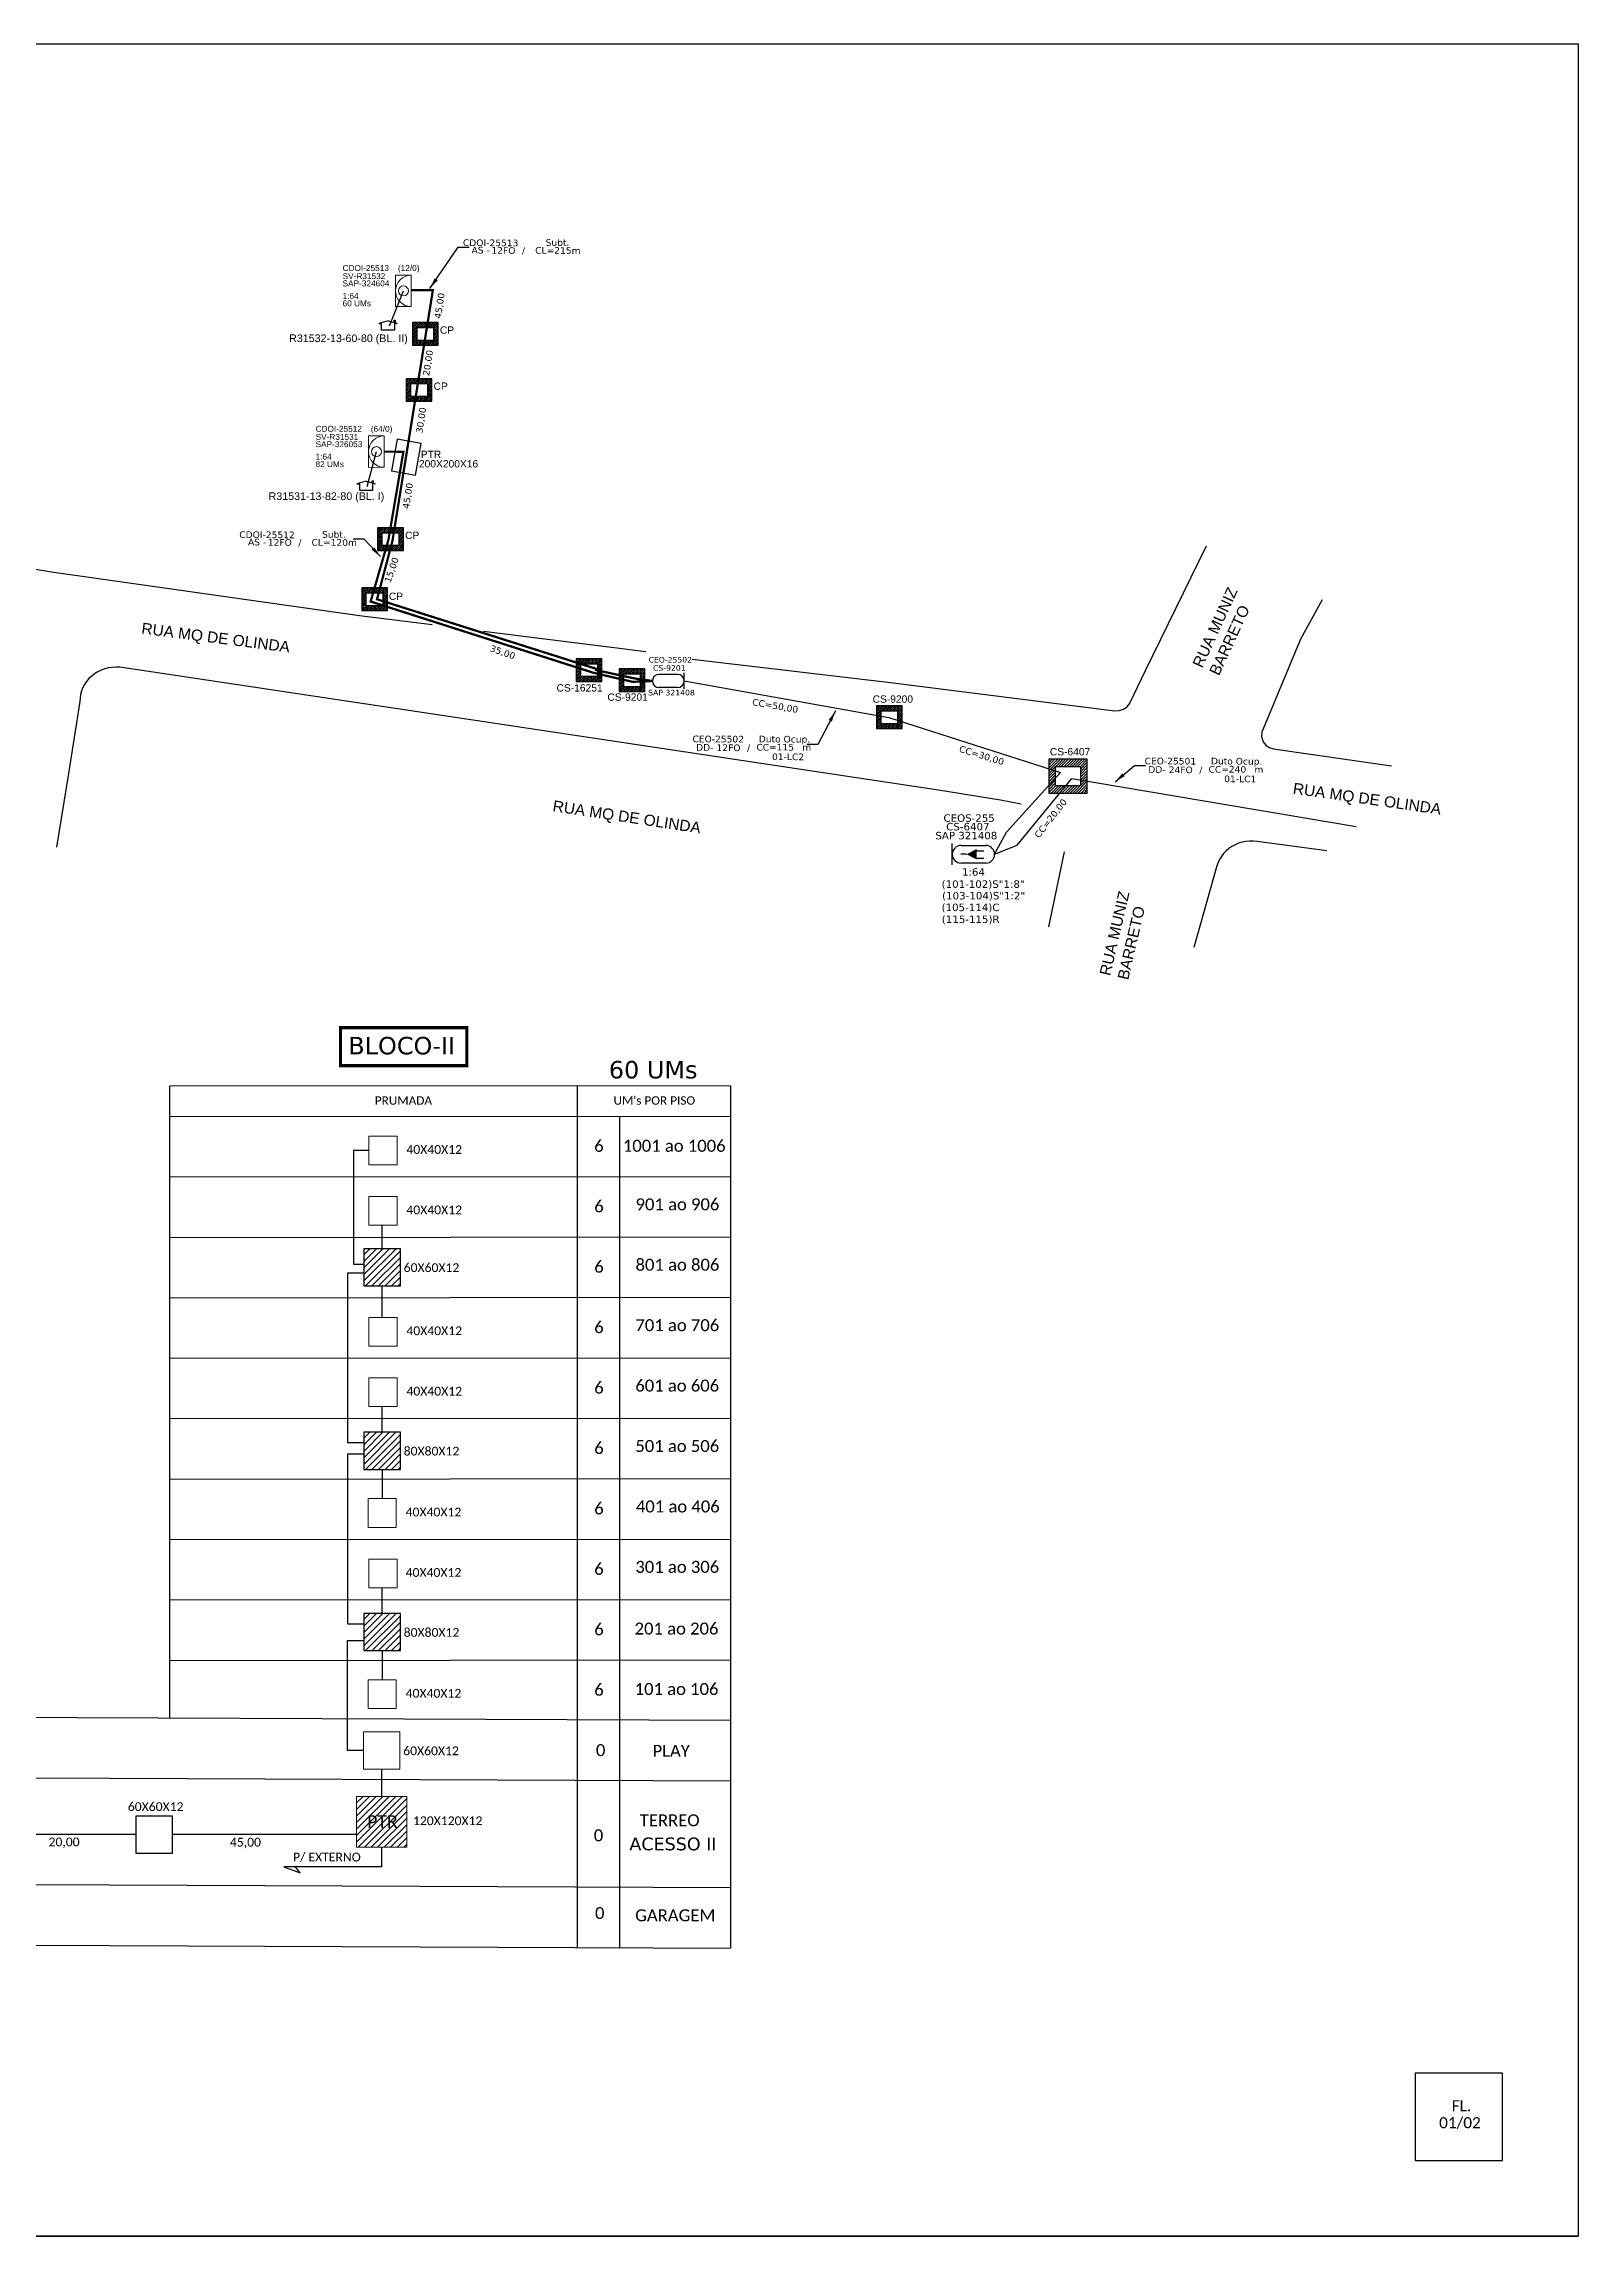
# Model space of a CAD drawing. Extents: x -4 to 1788, y 1 to 595.
# Drawn here: x 421 to 837, y 1 to 595 of the extents above; entities that cross this region are included whole.
import ezdxf
from ezdxf.enums import TextEntityAlignment as Align

# ---------------------------------------------------------------- set-up
doc = ezdxf.new("R2010")
doc.units = 0
for name, color, linetype in [('10.1-Caixas Subterrâneas', 5, 'Continuous'), ('20.4-CEOS', 1, 'Continuous'), ('20.5-CEO', 1, 'Continuous'), ('CAP a instalar', 1, 'Continuous'), ('celulas gpon', 7, 'Continuous'), ('label_cabos', 7, 'Continuous'), ('Legenda', 1, 'Continuous'), ('QUADRA', 7, 'Continuous'), ('surveys', 7, 'Continuous'), ('surveys legendas', 7, 'Continuous')]:
    doc.layers.add(name, color=color, linetype=linetype)
for name, color, linetype, lineweight in [("20.0-LEGENDA DOS CDO'S", 1, 'Continuous', 0), ('20.1-CDO_INTERIOR', 1, 'Continuous', 0), ('Segmento Logradouro Texto', 251, 'Continuous', 0)]:
    doc.layers.add(name, color=color, linetype=linetype, lineweight=lineweight)
doc.layers.add('DROP DE CLIENTE', color=140, linetype='Continuous', plot=False)
doc.layers.add('EXTRA', color=50, linetype='Continuous', plot=False)
doc.styles.add('ARIAL', font='arial.ttf')
doc.styles.add('DIGICADE', font='arial.ttf')
doc.styles.add('siredit', font='verdana.ttf')
doc.styles.add('WMF-Calibri0', font='calibri.ttf')
doc.linetypes.add('FENCELINE1', pattern='A,0.25,-0.1,[133,ltypeshp.shx,S=0.1,R=0,X=-0.1,Y=0],-0.1,1', length=1.45)
doc.dimstyles.new('CC', dxfattribs={"dimtxt": 0.8, "dimasz": 2, "dimexe": 0.18, "dimexo": 0.0625, "dimgap": 0.09, "dimtad": 0, "dimdec": 0, "dimrnd": 1, "dimzin": 0, "dimdsep": 46, "dimtxsty": 'siredit', "dimblk": 'NONE', "dimcen": 0, "dimse1": 1, "dimse2": 1, "dimsd1": 1, "dimsd2": 1, "dimclrt": 7, "dimadec": 0, "dimazin": 0, "dimtfac": 1, "dimtdec": 0, "dimtofl": 0, "dimtmove": 0, "dimatfit": 3, "dimfxl": 0, "dimtolj": 1, "dimtzin": 0, "dimarcsym": 0})

# ---------------------------------------------------------------- blocks, each defined once
blk = doc.blocks.new('SURVEY_SURVEY')
for p, q in [((0, 0.0000127), (-0.0000126, 0.000009)), ((-0.0000126, 0.000009), (-0.0000086, 0.000009)), ((-0.0000086, 0), (-0.0000086, 0.000009)), ((0.0000086, 0), (-0.0000086, 0)), ((0, 0.0000127), (0.0000126, 0.000009)), ((0.0000084, 0.0000132), (0.0000098, 0.0000132)), ((0.0000084, 0.0000103), (0.0000084, 0.0000132)), ((0.0000126, 0.000009), (0.0000086, 0.000009)), ((0.0000086, 0.000009), (0.0000086, 0)), ((0.0000098, 0.0000132), (0.0000098, 0.0000099))]:
    blk.add_line(p, q)
blk = doc.blocks.new('*U114')
at = {"layer": '20.4-CEOS', "color": 7, "style": 'siredit'}
for tag, p in [('FIBRAS_SPLITTER', (0, 0)), ('FIBRAS_TOP_C', (0, -4.13)), ('RESERVA_FINAIS', (0, -5.46))]:
    blk.add_attdef(tag, p, '', height=1.01, dxfattribs=at)
for tag, p, flags in [('ID_ATIVIDADE', (0, -6.77), 3), ('QTDE', (0, -9.4), 1), ('FATOR', (0, -8.09), 1), ('FID', (0, -10.71), 1)]:
    blk.add_attdef(tag, p, '', height=1.01, dxfattribs=dict(at, flags=flags))
blk = doc.blocks.new('*U115')
at = {"layer": '20.4-CEOS', "color": 7, "style": 'siredit'}
blk.add_attdef('FIBRAS_SPLITTER', (0, 0), '', height=1.01, dxfattribs=at)
for tag, p, flags in [('ID_ATIVIDADE', (0, -1.48), 3), ('FATOR', (0, -2.79), 1), ('QTDE', (0, -4.11), 1), ('FID', (0, -5.42), 1)]:
    blk.add_attdef(tag, p, '', height=1.01, dxfattribs=dict(at, flags=flags))
blk = doc.blocks.new('LEGENDA DOS CABOS')
at = {"layer": 'EXTRA', "color": 0, "style": 'siredit'}
for tag, p in [('ID', (4.6, 0.97)), ('XX', (9.03, 0.97))]:
    blk.add_attdef(tag, text='', height=0.48, rotation=359.69, dxfattribs=at).set_placement(p, align=Align.MIDDLE_CENTER)
at = {"layer": 'Legenda', "color": 0, "style": 'siredit'}
for tag, p in [('TIPO_CABO', (1.31, 0)), ('CABO', (4.69, -0.05)), ('/', (6.81, -0.05)), ('METROS', (10.03, -0.05))]:
    blk.add_attdef(tag, text='', height=0.8, rotation=359.69, dxfattribs=at).set_placement(p, align=Align.MIDDLE_CENTER)
blk = doc.blocks.new('_None')
blk = doc.blocks.new('Inst CB DT OCUP CFOA-SM-DD-G-24')
at = {"layer": 'label_cabos', "color": 0, "style": 'siredit'}
for tag, flags, p in [('ID_ATIVIDADE', 3, (1.31, 2.67)), ('FATOR', 1, (11.56, 2.55))]:
    blk.add_attdef(tag, text='', height=1, rotation=359.69, dxfattribs=dict(at, flags=flags)).set_placement(p, align=Align.MIDDLE_CENTER)
for tag, p in [('TIPO_CABO', (1.11, 0)), ('DESTINO_CABO', (3.13, 1.26)), ('CABO', (4.69, -0.05)), ('/', (7.71, -0.05)), ('LANCE', (10.41, 0.02)), ('TIPO_CABO', (13.11, 1.24)), ('UND', (16.46, 0)), ('FID', (13.65, -1.41))]:
    blk.add_attdef(tag, text='', height=1, rotation=359.69, dxfattribs=at).set_placement(p, align=Align.MIDDLE_CENTER)
blk.add_attdef('QTDE', (11.93, -0.45), '', height=1, rotation=359.69, dxfattribs=at)
blk = doc.blocks.new('Inst CB DT OCUP CFOA-SM-DD-S-12')
at = {"layer": 'label_cabos', "color": 0, "style": 'siredit'}
for tag, flags, p in [('ID_ATIVIDADE', 3, (1.31, 2.67)), ('FATOR', 1, (11.56, 2.55))]:
    blk.add_attdef(tag, text='', height=1, rotation=359.69, dxfattribs=dict(at, flags=flags)).set_placement(p, align=Align.MIDDLE_CENTER)
for tag, p in [('TIPO_CABO', (1.11, 0)), ('DESTINO_CABO', (3.13, 1.26)), ('CABO', (4.69, -0.05)), ('/', (7.71, -0.05)), ('LANCE', (10.41, 0.02)), ('TIPO_CABO', (13.11, 1.24)), ('UND', (16.46, 0)), ('FID', (13.65, -1.41))]:
    blk.add_attdef(tag, text='', height=1, rotation=359.69, dxfattribs=at).set_placement(p, align=Align.MIDDLE_CENTER)
blk.add_attdef('QTDE', (11.93, -0.45), '', height=1, rotation=359.69, dxfattribs=at)
blk = doc.blocks.new('*X98')
at = {"color": 0, "linetype": 'Continuous'}
for p, q in [((-1.25, 0.34099), (-0.49099, 1.1)), ((-1.25, 0.517767), (-0.667767, 1.1)), ((-1.25, 0.694544), (-0.844544, 1.1)), ((-1.25, 0.87132), (-1.02132, 1.1)), ((-1.25, 1.048097), (-1.198097, 1.1)), ((-1.25, 0.164214), (-0.8035, 0.610714)), ((-1.25, -0.012563), (-0.8035, 0.433937)), ((-1.25, -0.18934), (-0.8035, 0.25716)), ((-1.25, -0.366117), (-0.8035, 0.080383)), ((-0.789214, 0.625), (-0.314214, 1.1)), ((-0.612437, 0.625), (-0.137437, 1.1)), ((-0.43566, 0.625), (0.03934, 1.1)), ((-0.258883, 0.625), (0.216117, 1.1)), ((-0.082107, 0.625), (0.392893, 1.1)), ((0.09467, 0.625), (0.56967, 1.1)), ((0.271447, 0.625), (0.746447, 1.1)), ((0.448223, 0.625), (0.923223, 1.1)), ((0.625, 0.625), (1.1, 1.1)), ((0.801777, 0.625), (1.25, 1.073223)), ((0.8035, 0.449947), (1.25, 0.896447)), ((0.8035, 0.27317), (1.25, 0.71967)), ((0.8035, 0.096393), (1.25, 0.542893)), ((0.8035, -0.080383), (1.25, 0.366117)), ((0.8035, -0.25716), (1.25, 0.18934)), ((0.8035, -0.433937), (1.25, 0.012563)), ((-1.25, -0.542893), (-0.8035, -0.096393)), ((-1.25, -0.71967), (-0.8035, -0.27317)), ((-1.25, -0.896447), (-0.8035, -0.449947)), ((-1.25, -1.073223), (-0.801777, -0.625)), ((-1.1, -1.1), (-0.625, -0.625)), ((-0.923223, -1.1), (-0.448223, -0.625)), ((-0.746447, -1.1), (-0.271447, -0.625)), ((-0.56967, -1.1), (-0.09467, -0.625)), ((-0.392893, -1.1), (0.082107, -0.625)), ((-0.216117, -1.1), (0.258883, -0.625)), ((-0.03934, -1.1), (0.43566, -0.625)), ((0.137437, -1.1), (0.612437, -0.625)), ((0.314214, -1.1), (0.789214, -0.625)), ((0.49099, -1.1), (1.25, -0.34099)), ((0.667767, -1.1), (1.25, -0.517767)), ((0.8035, -0.610714), (1.25, -0.164214)), ((0.844544, -1.1), (1.25, -0.694544)), ((1.02132, -1.1), (1.25, -0.87132)), ((1.198097, -1.1), (1.25, -1.048097))]:
    blk.add_line(p, q, dxfattribs=at)

msp = doc.modelspace()

# ---------------------------------------------------------------- hatches: boundary and pattern name
h = msp.add_hatch()
h.set_pattern_fill('ANSI31', color=1, scale=10, style=0)
h.set_pattern_definition([(45, (-107.2515, -128.9466), (-0.8838835, 0.8838835), [])])
h.paths.add_polyline_path([(508.03, 258.73), (517.94, 258.73), (517.94, 268.78), (508.03, 268.78)])
h.paths.add_polyline_path([(516.45, 259.37), (516.45, 264.52)], flags=16)
h = msp.add_hatch()
h.set_pattern_fill('ANSI31', color=1, scale=10, style=0)
h.set_pattern_definition([(45, (-107.2489, -178.6572), (-0.8838835, 0.8838835), [])])
h.paths.add_polyline_path([(508.04, 209.02), (517.94, 209.02), (517.94, 219.06), (508.04, 219.06)])
h.paths.add_polyline_path([(516.46, 209.66), (516.46, 214.81)], flags=16)
h = msp.add_hatch()
h.set_pattern_fill('ANSI31', color=1, scale=10, style=0)
h.set_pattern_definition([(45, (-107.2489, -227.7729), (-0.8838835, 0.8838835), [])])
h.paths.add_polyline_path([(508.04, 159.91), (517.94, 159.91), (517.94, 169.95), (508.04, 169.95)])
h.paths.add_polyline_path([(516.46, 160.54), (516.46, 165.69)], flags=16)
h = msp.add_hatch()
h.set_pattern_fill('ANSI31', color=1, scale=10, style=0)
h.set_pattern_definition([(45, (-105.5514, -277.3306), (-0.8838835, 0.8838835), [])])
h.paths.add_polyline_path([(506.07, 106.63), (519.64, 106.63), (519.64, 120.39), (506.07, 120.39)])
h.paths.add_polyline_path([(508.07, 110.99), (518.15, 110.99), (518.15, 116.14), (508.07, 116.14)], flags=24)

# ---------------------------------------------------------------- linework, layer by layer
msp.add_line((-3.83, 1.26), (837.17, 1.26))
at = {"color": 7}
for points in [[(-3.83, 595.26), (837.17, 595.26), (837.17, 1.26), (-3.83, 1.26)], [(456.14, 115.09), (446.23, 115.09), (446.23, 105.05), (456.14, 105.05)]]:
    msp.add_lwpolyline(points, close=True, dxfattribs=at)
at = {"color": 5}
msp.add_lwpolyline([(515.49, 479.61), (522.06, 478.43), (523.6, 486.98), (517.03, 488.16)], close=True, dxfattribs=at)
at = {"color": 0}
for points in [[(607.42, 312.97), (455.42, 312.84)], [(455.42, 304.62), (607.42, 304.74)]]:
    msp.add_lwpolyline(points, dxfattribs=at)
for points in [[(455.43, 141.72), (455.42, 312.84)], [(565.83, 312.97), (565.84, 79.5)], [(607.42, 312.97), (607.43, 79.33)], [(577.41, 79.45), (577.4, 304.74)], [(455.42, 288.25), (607.42, 288.37)], [(455.43, 271.88), (607.43, 272)], [(455.43, 255.5), (607.43, 255.63)], [(455.43, 239.13), (607.43, 239.26)], [(455.43, 222.76), (607.43, 222.89)], [(455.43, 206.39), (607.43, 206.51)], [(455.43, 190.02), (607.43, 190.14)], [(455.43, 173.64), (607.43, 173.77)], [(455.43, 157.27), (607.43, 157.4)], [(186.55, 142.82), (607.43, 141.03)], [(186.55, 126.45), (607.43, 124.65)], [(186.55, 97.5), (607.43, 95.7)], [(186.55, 81.13), (607.43, 79.33)]]:
    msp.add_lwpolyline(points)
at = {"lineweight": 0}
for points in [[(517.02, 299.31), (509.36, 299.31), (509.36, 291.54), (517.02, 291.54)], [(517.02, 282.93), (509.36, 282.93), (509.36, 275.17), (517.02, 275.17)], [(517.02, 250.19), (509.36, 250.19), (509.36, 242.42), (517.02, 242.42)], [(517.02, 233.82), (509.36, 233.82), (509.36, 226.05), (517.02, 226.05)], [(516.82, 201.08), (509.16, 201.08), (509.16, 193.31), (516.82, 193.31)], [(517.02, 184.7), (509.36, 184.7), (509.36, 176.93), (517.02, 176.93)], [(516.82, 151.96), (509.16, 151.96), (509.16, 144.19), (516.82, 144.19)], [(517.81, 137.86), (507.9, 137.86), (507.9, 127.82), (517.81, 127.82)]]:
    msp.add_lwpolyline(points, close=True, dxfattribs=at)
at = {"color": 3}
for points in [[(509.36, 295.42), (505.25, 295.42), (505.25, 264.61), (508.03, 264.61)], [(512.99, 268.78), (512.99, 275.17)], [(508.03, 262.21), (503.64, 262.21), (503.64, 216.31), (508.04, 216.31)], [(512.99, 250.19), (512.99, 258.73)], [(512.99, 219.06), (512.99, 226.05)], [(508.04, 213.1), (503.64, 213.1), (503.64, 167.19), (508.04, 167.19)], [(512.98, 209.02), (512.99, 201.08)], [(512.99, 169.95), (512.99, 176.93)], [(507.9, 132.84), (503.64, 132.84), (503.64, 162.66), (508.04, 162.66)], [(512.98, 159.91), (512.99, 151.96)], [(512.85, 127.82), (512.85, 120.39)], [(446.23, 110.07), (407.87, 110.07)], [(506.07, 110.07), (456.14, 110.07)]]:
    msp.add_lwpolyline(points, dxfattribs=at)
at = {"color": 1}
for points in [[(517.94, 268.78), (508.03, 268.78), (508.03, 258.73), (517.94, 258.73)], [(517.94, 219.06), (508.04, 219.06), (508.04, 209.02), (517.94, 209.02)], [(517.94, 169.95), (508.04, 169.95), (508.04, 159.91), (517.94, 159.91)]]:
    msp.add_lwpolyline(points, close=True, dxfattribs=at)
at = {"color": 1, "lineweight": 0}
msp.add_lwpolyline([(506.07, 120.39), (519.64, 120.39), (519.64, 106.63), (506.07, 106.63)], close=True, dxfattribs=at)
at = {"color": 1}
for points in [[(512.85, 106.63), (512.85, 101.3), (486.32, 101.3)], [(486.32, 101.3), (490.73, 99.7)], [(490.73, 99.7), (489.32, 101.53)]]:
    msp.add_lwpolyline(points, dxfattribs=at)
at = {"color": 0}
msp.add_lwpolyline([(816.67, 45.46), (792.97, 45.46), (792.97, 21.75), (816.67, 21.75)], close=True, dxfattribs=at)
at = {"layer": '10.1-Caixas Subterrâneas', "color": 30}
for p, q in [((521.22, 519.73), (521.22, 513.6)), ((528.19, 519.73), (521.22, 519.73)), ((522.47, 514.92), (522.47, 518.41)), ((522.47, 518.41), (526.94, 518.41)), ((526.94, 518.41), (526.94, 514.92)), ((528.19, 513.6), (528.19, 519.73)), ((521.22, 513.6), (528.19, 513.6)), ((526.94, 514.92), (522.47, 514.92)), ((519.53, 504.53), (519.53, 498.4)), ((526.49, 504.53), (519.53, 504.53)), ((520.77, 499.73), (520.77, 503.21)), ((520.77, 503.21), (525.25, 503.21)), ((525.25, 499.73), (520.77, 499.73)), ((525.25, 503.21), (525.25, 499.73)), ((526.49, 498.4), (526.49, 504.53)), ((519.53, 498.4), (526.49, 498.4)), ((511.77, 464.11), (511.77, 457.98)), ((518.74, 464.11), (511.77, 464.11)), ((518.74, 457.98), (518.74, 464.11)), ((511.77, 457.98), (518.74, 457.98)), ((513.02, 459.3), (513.02, 462.79)), ((513.02, 462.79), (517.5, 462.79)), ((517.5, 459.3), (513.02, 459.3)), ((517.5, 462.79), (517.5, 459.3)), ((507.45, 447.83), (507.45, 441.7)), ((514.42, 447.83), (507.45, 447.83)), ((508.7, 443.03), (508.7, 446.51)), ((508.7, 446.51), (513.17, 446.51)), ((513.17, 446.51), (513.17, 443.03)), ((514.42, 441.7), (514.42, 447.83)), ((507.45, 441.7), (514.42, 441.7)), ((513.17, 443.03), (508.7, 443.03)), ((565.6, 428.63), (565.6, 422.5)), ((572.57, 428.63), (565.6, 428.63)), ((572.57, 422.5), (572.57, 428.63)), ((565.6, 422.5), (572.57, 422.5)), ((566.84, 423.82), (566.84, 427.3)), ((566.84, 427.3), (571.32, 427.3)), ((571.32, 423.82), (566.84, 423.82)), ((571.32, 427.3), (571.32, 423.82)), ((577.21, 425.89), (577.21, 419.76)), ((584.18, 425.89), (577.21, 425.89)), ((578.46, 421.08), (578.46, 424.56)), ((578.46, 424.56), (582.94, 424.56)), ((582.94, 424.56), (582.94, 421.08)), ((584.18, 419.76), (584.18, 425.89)), ((577.21, 419.76), (584.18, 419.76)), ((582.94, 421.08), (578.46, 421.08)), ((646.97, 415.86), (646.97, 409.73)), ((653.93, 415.86), (646.97, 415.86)), ((653.93, 409.73), (653.93, 415.86)), ((648.21, 411.06), (648.21, 414.54)), ((648.21, 414.54), (652.69, 414.54)), ((652.69, 411.06), (648.21, 411.06)), ((652.69, 414.54), (652.69, 411.06)), ((646.97, 409.73), (653.93, 409.73)), ((693.66, 401.47), (693.66, 392.26)), ((704.12, 401.47), (693.66, 401.47)), ((695.53, 394.25), (695.53, 399.48)), ((695.53, 399.48), (702.25, 399.48)), ((702.25, 399.48), (702.25, 394.25)), ((704.12, 392.26), (704.12, 401.47)), ((693.66, 392.26), (704.12, 392.26)), ((702.25, 394.25), (695.53, 394.25))]:
    msp.add_line(p, q, dxfattribs=at)
at = {"layer": '20.1-CDO_INTERIOR', "color": 1, "lineweight": 18}
for points in [[(516.63, 524.07), (516.63, 532.57), (520.88, 532.57), (520.88, 524.07)], [(509.31, 480.51), (509.3, 489.01), (513.55, 489.02), (513.56, 480.52)]]:
    msp.add_lwpolyline(points, close=True, dxfattribs=at)
for centre in [(518.75, 528.32), (511.43, 484.77)]:
    msp.add_circle(centre, 1.36, dxfattribs=at)
for centre in [(520.88, 528.32), (513.56, 484.77)]:
    msp.add_arc(centre, 4.25, 90.02759, 270.02759, dxfattribs=at)
at = {"layer": '20.4-CEOS', "color": 7}
for p, q in [((669.91, 378.06), (676.6, 378.06)), ((676.6, 373.29), (669.91, 373.29))]:
    msp.add_line(p, q, dxfattribs=at)
for points in [[(667.53, 372.8), (667.53, 378.55)], [(671.41, 375.68), (669.8, 375.68)], [(674.05, 376.62), (676.08, 376.62)], [(674.05, 374.64), (676.08, 374.64)]]:
    msp.add_lwpolyline(points, dxfattribs=at)
msp.add_lwpolyline([(671.41, 375.68, 0, 2.94, 0), (674.17, 375.68, 2.94, 2.94, 0)], format="xyseb", dxfattribs=at)
for centre, start, end in [((669.91, 375.68), 90, 270), ((676.6, 375.68), 270, 90)]:
    msp.add_arc(centre, 2.38, start, end, dxfattribs=at)
at = {"layer": '20.5-CEO', "color": 5}
for p, q in [((588.03, 424.43), (593.07, 424.43)), ((593.07, 420.84), (588.03, 420.84))]:
    msp.add_line(p, q, dxfattribs=at)
msp.add_lwpolyline([(594.86, 420.47), (594.86, 424.8)], dxfattribs=at)
for centre, start, end in [((588.03, 422.63), 90, 270), ((593.07, 422.63), 270, 90)]:
    msp.add_arc(centre, 1.79, start, end, dxfattribs=at)
at = {"layer": 'CAP a instalar', "color": 7, "ltscale": 50}
for p, q in [((594.86, 422.63), (650.35, 412.71)), ((650.35, 412.71), (696.88, 397.85)), ((682.21, 381.71), (696.88, 397.85)), ((685.15, 378.15), (699.89, 396.22)), ((699.89, 396.22), (777, 383.19)), ((678.98, 375.68), (682.21, 381.71)), ((678.98, 375.68), (685.15, 378.15))]:
    msp.add_line(p, q, dxfattribs=at)
at = {"layer": 'CAP a instalar', "color": 1, "linetype": 'FENCELINE1', "ltscale": 7, "const_width": 0.611}
for points in [[(520.88, 528.49), (526.74, 528.49), (515.78, 460.56), (511.6, 444.77), (571.25, 425.84)], [(513.56, 484.77), (518.75, 484.74), (514.71, 460.94), (509.87, 444.16), (570.43, 424.8)], [(570.43, 424.8), (580.85, 422.4), (586.24, 422.63)], [(586.24, 422.63), (581.29, 423.34), (570.74, 425.63)]]:
    msp.add_lwpolyline(points, dxfattribs=at)
at = {"layer": 'CAP a instalar', "color": 7, "linetype": 'Continuous', "ltscale": 5, "const_width": 0.876}
msp.add_lwpolyline([(501.7, 328.68), (535.94, 328.67), (535.94, 318.38), (501.69, 318.39)], close=True, dxfattribs=at)
at = {"layer": 'DROP DE CLIENTE'}
for points in [[(514.96, 518.82), (518.75, 528.32)], [(508.95, 475.36), (511.43, 484.77)]]:
    msp.add_lwpolyline(points, dxfattribs=at)
at = {"layer": 'QUADRA', "color": 4}
for points in [[(388.25, 457.94), (423.35, 452.21), (506.85, 440.37), (526.57, 437.89)], [(719.91, 425.44), (736.4, 459.24)], [(767.78, 444.62), (761.89, 433.94), (751.47, 408.75), (751.32, 407.63), (751.75, 406.17), (752.47, 405.26), (753.45, 404.58), (754.61, 404.24), (786.54, 399.61)], [(540.43, 436.14), (574.42, 431.85)], [(574.42, 431.85), (584.49, 430.58)], [(597.02, 428.5), (650.04, 422.32)], [(686.2, 389.25), (680.55, 390.33), (663.79, 393.01), (540.64, 411.59), (441.91, 426.34), (440.88, 426.38), (439.82, 426.32), (438.81, 426.16), (437.8, 425.89), (436.85, 425.54), (435.92, 425.1), (435.05, 424.56), (434.26, 423.96), (433.53, 423.26), (432.89, 422.52), (432.34, 421.7), (431.86, 420.84), (431.5, 419.93), (431.24, 419.01), (431.1, 418.05), (431.05, 417.09), (427.98, 397.55), (424.72, 377.6)], [(650.04, 422.32), (711.55, 414.56), (712.78, 414.59), (713.92, 414.95), (714.89, 415.65), (715.63, 416.65), (719.91, 425.44)], [(693.67, 356.03), (697.9, 376.33)], [(769.07, 376.65), (750.14, 379.17), (749.13, 379.25), (748.1, 379.26), (747.08, 379.15), (746.09, 378.94), (745.12, 378.64), (744.19, 378.25), (743.32, 377.77), (742.49, 377.22), (741.73, 376.58), (741.06, 375.87), (740.47, 375.1), (739.95, 374.29), (739.55, 373.41), (739.23, 372.51), (737.45, 366.15)], [(737.45, 366.15), (733.02, 350.42)]]:
    msp.add_lwpolyline(points, dxfattribs=at)

# ---------------------------------------------------------------- block references
at = {"color": 0, "lineweight": 0}
ref = msp.add_blockref('Inst CB DT OCUP CFOA-SM-DD-S-12', (598.44, 404.63), dxfattribs=dict(at, xscale=1.800000000000001, yscale=1.800000000000001, zscale=1.800000000000001))
ref.add_attrib('DESTINO_CABO', 'CEO-25502', dxfattribs={"layer": 'label_cabos', "color": 0, "height": 1.8, "rotation": 359.69001, "style": 'siredit'}).set_placement((604.08, 406.9), align=Align.MIDDLE_CENTER)
ref.add_attrib('TIPO_CABO', 'Duto Ocup.', dxfattribs={"layer": 'label_cabos', "color": 0, "height": 1.8, "rotation": 359.69001, "style": 'siredit'}).set_placement((622.04, 406.87), align=Align.MIDDLE_CENTER)
ref.add_attrib('/', '/', dxfattribs={"layer": 'label_cabos', "color": 0, "height": 1.8, "rotation": 359.69001, "style": 'siredit'}).set_placement((612.33, 404.54), align=Align.MIDDLE_CENTER)
ref.add_attrib('FID', '01-LC2', dxfattribs={"layer": 'label_cabos', "color": 0, "height": 1.8, "rotation": 359.69001, "style": 'siredit'}).set_placement((623.01, 402.08), align=Align.MIDDLE_CENTER)
ref.add_attrib('LANCE', 'CC=', dxfattribs={"layer": 'label_cabos', "color": 0, "height": 1.8, "rotation": 359.69001, "style": 'siredit'}).set_placement((617.18, 404.67), align=Align.MIDDLE_CENTER)
ref.add_attrib('UND', 'm', dxfattribs={"layer": 'label_cabos', "color": 0, "height": 1.8, "rotation": 359.69001, "style": 'siredit'}).set_placement((628.08, 404.63), align=Align.MIDDLE_CENTER)
ref.add_attrib('CABO', '12FO', dxfattribs={"layer": 'label_cabos', "color": 0, "height": 1.8, "rotation": 359.69001, "style": 'siredit'}).set_placement((606.88, 404.54), align=Align.MIDDLE_CENTER)
ref.add_attrib('TIPO_CABO', 'DD-', dxfattribs={"layer": 'label_cabos', "color": 0, "height": 1.8, "rotation": 359.69001, "style": 'siredit'}).set_placement((600.44, 404.62), align=Align.MIDDLE_CENTER)
ref.add_attrib('QTDE', '115', (619.91, 403.81), dxfattribs={"layer": 'label_cabos', "color": 0, "height": 1.8, "rotation": 359.69001, "style": 'siredit'})
ref = msp.add_blockref('Inst CB DT OCUP CFOA-SM-DD-G-24', (721.01, 398.65), dxfattribs=dict(at, xscale=1.800000000000011, yscale=1.800000000000011, zscale=1.800000000000011))
ref.add_attrib('DESTINO_CABO', 'CEO-25501', dxfattribs={"layer": 'label_cabos', "color": 0, "height": 1.8, "rotation": 359.69001, "style": 'siredit'}).set_placement((726.64, 400.92), align=Align.MIDDLE_CENTER)
ref.add_attrib('TIPO_CABO', 'Duto Ocup.', dxfattribs={"layer": 'label_cabos', "color": 0, "height": 1.8, "rotation": 359.69001, "style": 'siredit'}).set_placement((744.6, 400.89), align=Align.MIDDLE_CENTER)
ref.add_attrib('/', '/', dxfattribs={"layer": 'label_cabos', "color": 0, "height": 1.8, "rotation": 359.69001, "style": 'siredit'}).set_placement((734.89, 398.55), align=Align.MIDDLE_CENTER)
ref.add_attrib('FID', '01-LC1', dxfattribs={"layer": 'label_cabos', "color": 0, "height": 1.8, "rotation": 359.69001, "style": 'siredit'}).set_placement((745.57, 396.1), align=Align.MIDDLE_CENTER)
ref.add_attrib('LANCE', 'CC=', dxfattribs={"layer": 'label_cabos', "color": 0, "height": 1.8, "rotation": 359.69001, "style": 'siredit'}).set_placement((739.74, 398.69), align=Align.MIDDLE_CENTER)
ref.add_attrib('UND', 'm', dxfattribs={"layer": 'label_cabos', "color": 0, "height": 1.8, "rotation": 359.69001, "style": 'siredit'}).set_placement((750.64, 398.65), align=Align.MIDDLE_CENTER)
ref.add_attrib('CABO', '24FO', dxfattribs={"layer": 'label_cabos', "color": 0, "height": 1.8, "rotation": 359.69001, "style": 'siredit'}).set_placement((729.44, 398.55), align=Align.MIDDLE_CENTER)
ref.add_attrib('TIPO_CABO', 'DD-', dxfattribs={"layer": 'label_cabos', "color": 0, "height": 1.8, "rotation": 359.69001, "style": 'siredit'}).set_placement((723.01, 398.64), align=Align.MIDDLE_CENTER)
ref.add_attrib('QTDE', '240', (742.48, 397.83), dxfattribs={"layer": 'label_cabos', "color": 0, "height": 1.8, "rotation": 359.69001, "style": 'siredit'})
at = {"layer": '10.1-Caixas Subterrâneas', "color": 30, "rotation": 180.0000000000622}
for p, xscale, yscale, zscale in [((524.71, 516.66), 2.786380839993184, 2.786380839993184, 5.572761679986368), ((523.01, 501.47), 2.786380839993184, 2.786380839993184, 5.572761679986368), ((515.26, 461.05), 2.786380839993184, 2.786380839993184, 5.572761679986368), ((510.94, 444.77), 2.786380839993184, 2.786380839993184, 5.572761679986368), ((569.08, 425.56), 2.786380839993184, 2.786380839993184, 5.572761679986368), ((580.7, 422.82), 2.786380839993184, 2.786380839993184, 5.572761679986368), ((650.45, 412.8), 2.786380839993184, 2.786380839993184, 5.572761679986368), ((698.89, 396.87), 4.184423460012677, 4.184423460012677, 8.368846920025353)]:
    msp.add_blockref('*X98', p, dxfattribs=dict(at, xscale=xscale, yscale=yscale, zscale=zscale))
at = {"layer": '20.4-CEOS', "color": 0, "lineweight": 0}
ref = msp.add_blockref('*U114', (664.63, 366.58), dxfattribs=dict(at, xscale=2, yscale=2, zscale=2))
ref.add_attrib('FIBRAS_SPLITTER', '(101-102)S"1:8"', (664.63, 366.58), dxfattribs={"color": 7, "height": 2.0194, "style": 'siredit'})
ref.add_attrib('FIBRAS_TOP_C', '(105-114)C', (664.63, 360.28), dxfattribs={"color": 7, "height": 2.019, "style": 'siredit'})
ref.add_attrib('RESERVA_FINAIS', '(115-115)R', (664.68, 357.06), dxfattribs={"color": 7, "height": 2.019, "style": 'siredit'})
at = {"layer": '20.4-CEOS', "color": 0, "lineweight": 0, "xscale": 2, "yscale": 2, "zscale": 2}
msp.add_blockref('*U115', (664.77, 363.45), dxfattribs=at).add_auto_attribs({'FIBRAS_SPLITTER': '(103-104)S"1:2"'})
at = {"layer": 'label_cabos', "color": 0, "lineweight": 0}
ref = msp.add_blockref('LEGENDA DOS CABOS', (534.77, 538.42), dxfattribs=dict(at, xscale=1.800000000000011, yscale=1.800000000000011, zscale=1.800000000000011))
ref.add_attrib('ID', 'CDOI-25513', dxfattribs={"color": 0, "height": 1.8, "rotation": 359.69001, "style": 'siredit'}).set_placement((542.4, 541.35), align=Align.MIDDLE_CENTER)
ref.add_attrib('CABO', '12FO', dxfattribs={"color": 0, "height": 1.8, "rotation": 359.69001, "style": 'siredit'}).set_placement((545.86, 539.27), align=Align.MIDDLE_CENTER)
ref.add_attrib('METROS', 'CL=215m', dxfattribs={"color": 0, "height": 1.8, "rotation": 359.69001, "style": 'siredit'}).set_placement((560.61, 539.27), align=Align.MIDDLE_CENTER)
ref.add_attrib('XX', 'Subt.', dxfattribs={"color": 0, "height": 1.8, "rotation": 359.69001, "style": 'siredit'}).set_placement((560.52, 541.43), align=Align.MIDDLE_CENTER)
ref.add_attrib('/', '/', dxfattribs={"color": 0, "height": 1.8, "rotation": 359.69001, "style": 'siredit'}).set_placement((551.31, 539.27), align=Align.MIDDLE_CENTER)
ref.add_attrib('TIPO_CABO', 'AS -', dxfattribs={"color": 0, "height": 1.8, "rotation": 359.69001, "style": 'siredit'}).set_placement((539.7, 539.36), align=Align.MIDDLE_CENTER)
ref = msp.add_blockref('LEGENDA DOS CABOS', (474.16, 459.32), dxfattribs=dict(at, xscale=1.799999999999955, yscale=1.799999999999955, zscale=1.799999999999955))
ref.add_attrib('ID', 'CDOI-25512', dxfattribs={"color": 0, "height": 1.8, "rotation": 359.69001, "style": 'siredit'}).set_placement((481.79, 462.25), align=Align.MIDDLE_CENTER)
ref.add_attrib('CABO', '12FO', dxfattribs={"color": 0, "height": 1.8, "rotation": 359.69001, "style": 'siredit'}).set_placement((485.25, 460.17), align=Align.MIDDLE_CENTER)
ref.add_attrib('METROS', 'CL=120m', dxfattribs={"color": 0, "height": 1.8, "rotation": 359.69001, "style": 'siredit'}).set_placement((500, 460.17), align=Align.MIDDLE_CENTER)
ref.add_attrib('XX', 'Subt.', dxfattribs={"color": 0, "height": 1.8, "rotation": 359.69001, "style": 'siredit'}).set_placement((499.91, 462.33), align=Align.MIDDLE_CENTER)
ref.add_attrib('/', '/', dxfattribs={"color": 0, "height": 1.8, "rotation": 359.69001, "style": 'siredit'}).set_placement((490.7, 460.17), align=Align.MIDDLE_CENTER)
ref.add_attrib('TIPO_CABO', 'AS -', dxfattribs={"color": 0, "height": 1.8, "rotation": 359.69001, "style": 'siredit'}).set_placement((479.09, 460.26), align=Align.MIDDLE_CENTER)
at = {"layer": 'surveys', "color": 255, "xscale": 200000, "yscale": 200000, "zscale": 200000}
for p in [(514.58, 517.71), (508.62, 474.26)]:
    msp.add_blockref('SURVEY_SURVEY', p, dxfattribs=at)

# ---------------------------------------------------------------- texts
at = {"color": 5, "style": 'ARIAL'}
for s, p in [('200X200X16', (522.96, 480.48)), ('PTR', (523.46, 483.03))]:
    msp.add_text(s, height=1.987, dxfattribs=at).set_placement(p)
at = {"color": 0, "style": 'WMF-Calibri0'}
for s, p in [('PRUMADA', (511, 307.81)), ("UM's POR PISO", (575.71, 307.81))]:
    msp.add_text(s, height=2.3, dxfattribs=at).set_placement(p)
at = {"color": 7, "style": 'WMF-Calibri0'}
for s, height, p in [('1001 ao 1006', 3.24, (578.24, 295.07)), ('40X40X12', 2.373, (519.56, 294.5)), ('40X40X12', 2.373, (519.56, 278.13)), ('901 ao 906', 3.24, (581.67, 279.21)), ('60X60X12', 2.373, (518.83, 262.49)), ('801 ao 806', 3.24, (581.67, 262.84)), ('701 ao 706', 3.24, (581.63, 246.47)), ('40X40X12', 2.373, (519.56, 245.39)), ('601 ao 606', 3.24, (581.61, 230.1)), ('40X40X12', 2.373, (519.57, 229.01)), ('80X80X12', 2.373, (518.83, 212.78)), ('501 ao 506', 3.24, (581.62, 213.73)), ('40X40X12', 2.373, (519.36, 196.27)), ('401 ao 406', 3.24, (581.76, 197.35)), ('301 ao 306', 3.24, (581.62, 180.98)), ('40X40X12', 2.373, (519.36, 179.9)), ('201 ao 206', 3.24, (581.42, 164.26)), ('80X80X12', 2.373, (518.83, 163.66)), ('40X40X12', 2.373, (519.36, 147.16)), ('101 ao 106', 3.24, (581.43, 147.89)), ('60X60X12', 2.373, (518.7, 131.58)), ('PLAY', 3.24, (586.28, 131.14)), ('60X60X12', 2.373, (444.06, 116.45)), ('PTR', 3.433, (508.93, 111.86)), ('120X120X12', 2.373, (521.34, 112.62)), ('TERREO', 3.24, (582.82, 112.31)), ('20,00', 2.373, (422.57, 106.88)), ('45,00', 2.373, (471.73, 106.81)), ('P/ EXTERNO', 2.373, (488.84, 102.78)), ('GARAGEM', 3.24, (581.57, 86.57))]:
    msp.add_text(s, height=height, dxfattribs=at).set_placement(p)
at = {"style": 'WMF-Calibri0'}
for s, p in [('FL.', (802.9, 35.09)), ('01/02', (799.48, 30.5))]:
    msp.add_text(s, height=3, dxfattribs=at).set_placement(p)
at = {"color": 7, "style": 'WMF-Calibri0', "flags": 4}
for tag, p in [('6', (571.75, 296.67)), ('6', (571.76, 280.3)), ('6', (571.76, 263.93)), ('6', (571.76, 247.56)), ('6', (571.76, 231.18)), ('6', (571.76, 214.81)), ('6', (571.76, 198.44)), ('6', (571.76, 182.07)), ('6', (571.76, 165.7)), ('6', (571.76, 149.33)), ('0', (572.21, 132.95)), ('0', (571.63, 109.86)), ('0', (571.97, 88.81))]:
    msp.add_attdef(tag, text='XX', height=3.24, dxfattribs=at).set_placement(p, align=Align.MIDDLE_CENTER)
at = {"layer": '10.1-Caixas Subterrâneas', "color": 30, "style": 'ARIAL'}
for s, p in [('CP', (528.64, 516.72)), ('CP', (526.94, 501.52)), ('CP', (519.19, 461.1)), ('CP', (514.81, 444.58)), ('CS-16251', (560.26, 419.77)), ('CS-9201', (574.05, 417.27)), ('CS-9200', (645.93, 416.73)), ('CS-6407', (693.97, 402.47))]:
    msp.add_text(s, height=1.987, dxfattribs=at).set_placement(p)
at = {"layer": "20.0-LEGENDA DOS CDO'S", "color": 1, "style": 'ARIAL'}
for s, p in [('CDOI-25513', (502.27, 533.7)), ('SAP-324604', (502.27, 529.55)), ('SV-R31532', (502.28, 531.52)), ('60 UMs', (502.26, 524.14)), ('1:64', (502.26, 526.17)), ('SAP-326053', (494.95, 485.99)), ('CDOI-25512', (494.95, 490.15)), ('SV-R31531', (494.96, 487.97)), ('82 UMs', (494.93, 480.58)), ('1:64', (494.94, 482.61))]:
    msp.add_text(s, height=1.6, rotation=359.97241, dxfattribs=at).set_placement(p)
for s, p in [('        (12/0)', (517.7, 533.7)), ('        (64/0)', (510.37, 490.14))]:
    msp.add_text(s, height=1.6, rotation=359.97241, dxfattribs=at).set_placement(p, align=Align.CENTER)
at = {"layer": '20.4-CEOS', "color": 5, "style": 'siredit'}
msp.add_text('CEO-25502', height=1.515, dxfattribs=at).set_placement((591.09, 429.14), align=Align.TOP_CENTER)
at = {"layer": '20.4-CEOS', "color": 7, "style": 'siredit'}
for s, p in [('CEOS-255', (672.1, 386.5)), ('SAP 321408', (671.33, 381.75)), ('CS-6407', (671.75, 384.17)), ('1:64', (673.26, 371.9))]:
    msp.add_text(s, height=2.019, dxfattribs=at).set_placement(p, align=Align.TOP_CENTER)
at = {"layer": '20.5-CEO', "color": 5, "style": 'siredit'}
msp.add_text('CS-9201', height=1.521, dxfattribs=at).set_placement((590.83, 426.93), align=Align.TOP_CENTER)
at = {"layer": '20.5-CEO', "color": 7, "style": 'siredit'}
msp.add_text('SAP 321408', height=1.521, dxfattribs=at).set_placement((591.42, 420.24), align=Align.TOP_CENTER)
at = {"layer": 'celulas gpon', "color": 3, "style": 'siredit'}
for s, rotation, p in [('45,00', 81.30411, (528.89, 520.68)), ('20,00', 81.30411, (525.74, 505.19)), ('30,00', 81.30411, (523.87, 489.65)), ('45,00', 81.30411, (520.27, 469.19)), ('15,00', 70.78676, (515.22, 449.09)), ('35,00', 340.78676, (542.03, 430.76)), ('CC=50,00', 350.26137, (613.18, 416.09)), ('CC=30,00', 342.79397, (669.2, 403.5)), ('CC=20,00', 52.24915, (691.04, 379.89))]:
    msp.add_text(s, height=1.8, rotation=rotation, dxfattribs=at).set_placement(p)
at = {"layer": 'label_cabos', "color": 7, "style": 'siredit'}
for s, height, p in [('BLOCO-II', 4.727, (503.8, 321.47, 28)), ('60 UMs', 4.727, (574.43, 314.96, 28)), ('ACESSO II', 3.458, (580, 105.81))]:
    msp.add_text(s, height=height, rotation=359.96113, dxfattribs=at).set_placement(p)
at = {"layer": 'Segmento Logradouro Texto', "color": 5, "linetype": 'Continuous', "char_height": 3, "attachment_point": 1, "style": 'DIGICADE'}
for s, insert, width, rotation in [('\\fArial|b0|i0|c0|p34;\\W1.0000000000;\\T1.0000000000;\\o\\lRUA MUNIZ BARRETO', (732.51, 427.21), 30.3602, 65.32442), ('\\fArial|b0|i0|c0|p34;\\W1.0000000000;\\T1.0000000000;\\o\\lRUA MQ DE OLINDA', (447.99, 438.46), 60.4241, 352.68807), ('\\fArial|b0|i0|c0|p34;\\W1.0000000000;\\T1.0000000000;\\o\\lRUA MQ DE OLINDA', (760.12, 395.08), 47.1167, 351.90728), ('\\fArial|b0|i0|c0|p34;\\W1.0000000000;\\T1.0000000000;\\o\\lRUA MQ DE OLINDA', (559.51, 390.33), 52.3424, 351.42099), ('\\fArial|b0|i0|c0|p34;\\W1.0000000000;\\T1.0000000000;\\o\\lRUA MUNIZ BARRETO', (707.4, 343.26), 30.3602, 76.9374)]:
    msp.add_mtext(s, dxfattribs=dict(at, insert=insert, width=width, rotation=rotation))
at = {"layer": 'Segmento Logradouro Texto', "linetype": 'Continuous', "char_height": 3, "attachment_point": 1, "style": 'DIGICADE'}
for s, insert, width, rotation in [('\\fArial|b0|i0|c0|p34;\\W1.0000000000;\\T1.0000000000;\\o\\lRUA MQ DE OLINDA', (559.51, 390.33), 52.3424, 351.42099), ('\\fArial|b0|i0|c0|p34;\\W1.0000000000;\\T1.0000000000;\\o\\lRUA MUNIZ BARRETO', (707.4, 343.26), 30.3602, 76.9374)]:
    msp.add_mtext(s, dxfattribs=dict(at, insert=insert, width=width, rotation=rotation))
at = {"layer": 'surveys legendas', "color": 0, "style": 'DIGICADE'}
for s, p in [('R31532-13-60-80 (BL. II)', (487.78, 514.45)), ('R31531-13-82-80 (BL. I)', (482.22, 471.67))]:
    msp.add_text(s, height=2.0702, dxfattribs=at).set_placement(p)

# ---------------------------------------------------------------- leaders
at = {"layer": 'label_cabos'}
for points in [[(525.92, 528.97), (533.61, 540.14), (536.61, 540.16)], [(512.53, 456.34), (508.15, 461.04), (505.15, 461.03)], [(635.86, 414.5), (631.07, 405.46), (628.07, 405.45)], [(711.65, 395.3), (716.93, 399.76), (719.93, 399.77)]]:
    msp.add_leader(points, dimstyle='CC', override={"dimasz": 3, "dimgap": 0.09, "dimtad": 0}, dxfattribs=at)

doc.saveas('drawing.dxf')
